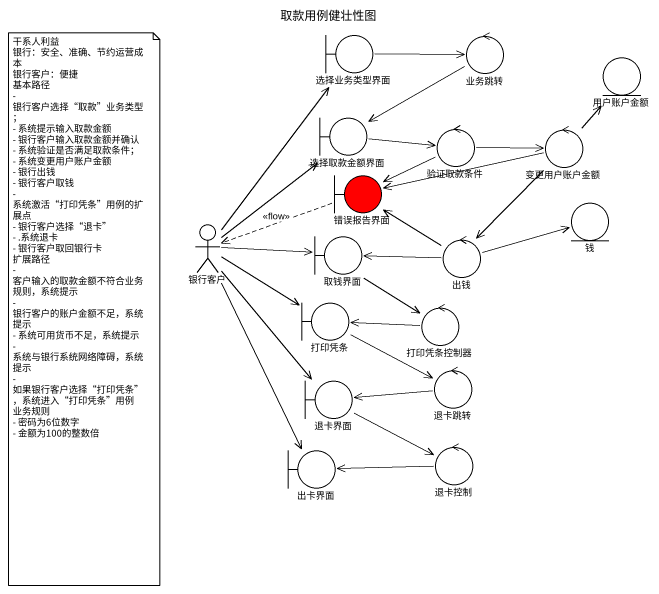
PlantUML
@startuml
title 取款用例健壮性图
boundary 选择业务类型界面
control 业务跳转
entity 用户账户金额
boundary 选择取款金额界面
control 验证取款条件
control 变更用户账户金额
boundary 错误报告界面 #FF0000
actor 银行客户
boundary 取钱界面
entity 钱
control 出钱
boundary 打印凭条
control 打印凭条控制器
boundary 退卡界面
control 退卡跳转
boundary 出卡界面
control 退卡控制
选择业务类型界面 -right-> 业务跳转
业务跳转 -left-> 选择取款金额界面
选择取款金额界面 -right-> 验证取款条件
验证取款条件 -right-> 变更用户账户金额
验证取款条件 -left-> 错误报告界面
变更用户账户金额 -up-> 用户账户金额
变更用户账户金额 -left-> 错误报告界面
变更用户账户金额 --> 出钱
错误报告界面 .left.> 银行客户 : <<flow>>
银行客户 -up-> 选择业务类型界面
银行客户 -up-> 选择取款金额界面
银行客户 -right-> 取钱界面
银行客户 -right-> 打印凭条
银行客户 --> 退卡界面
银行客户 --> 出卡界面
取钱界面 --> 打印凭条控制器
出钱 -up-> 错误报告界面
出钱 -left-> 取钱界面
出钱 -right-> 钱
打印凭条 -right-> 退卡跳转
打印凭条控制器 -left-> 打印凭条
退卡界面 -right-> 退卡控制
退卡跳转 -left-> 退卡界面
退卡控制 -left-> 出卡界面
note as N1
  干系人利益
  银行：安全、准确、节约运营成本
  银行客户：便捷
  基本路径
  - 银行客户选择“取款”业务类型；
  - 系统提示输入取款金额
  - 银行客户输入取款金额并确认
  - 系统验证是否满足取款条件；
  - 系统变更用户账户金额
  - 银行出钱
  - 银行客户取钱
  - 系统激活“打印凭条”用例的扩展点
  - 银行客户选择“退卡”
  - .系统退卡
  - 银行客户取回银行卡
  扩展路径
  - 客户输入的取款金额不符合业务规则，系统提示
  - 银行客户的账户金额不足，系统提示
  - 系统可用货币不足，系统提示
  - 系统与银行系统网络障碍，系统提示
  - 如果银行客户选择“打印凭条”，系统进入“打印凭条”用例
  业务规则
  - 密码为6位数字
  - 金额为100的整数倍
end note
@enduml
